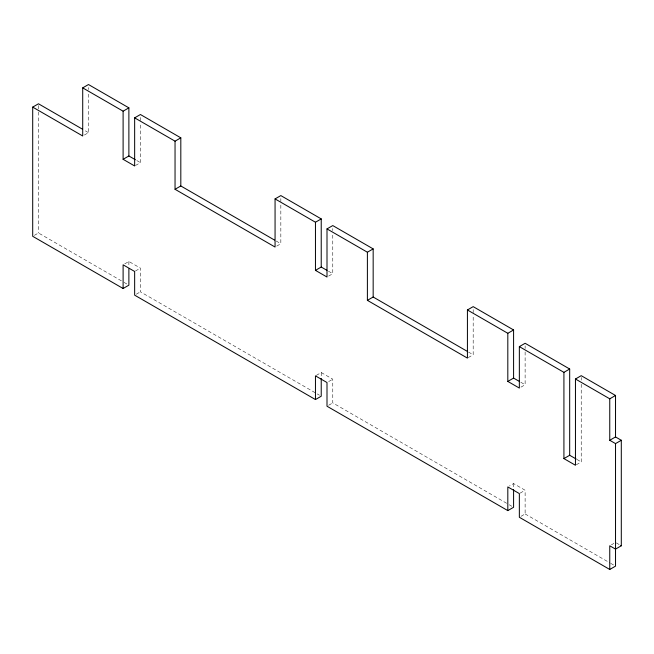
<?xml version="1.0" encoding="UTF-8"?>
<svg xmlns="http://www.w3.org/2000/svg" width="654" height="654" viewBox="0 0 654 654"><rect width="100%" height="100%" fill="white"/><g stroke="black" fill="none" stroke-linecap="round" stroke-linejoin="round"><path stroke-width="0.49" stroke-dasharray="3.27 2.45" d="M521.001 516.325L525.121 513.946L525.121 490.247L513.586 483.584L509.458 485.971M84.358 135.035L88.486 132.656L88.486 93.555M135.476 165.495L140.422 162.642L140.422 123.541M34.351 235.358L38.472 232.979L123.23 281.907M124.759 263.856L128.879 261.477L140.422 268.14L140.422 291.831L319.495 395.22M135.476 271.001L140.422 268.14M136.294 294.218L140.422 291.831M276.716 246.092L280.836 243.713L280.836 204.612M328.651 276.07L332.772 273.691L332.772 234.59M316.283 375.388L321.228 372.535L332.772 379.197L332.772 402.889L508.371 504.267M328.651 381.576L332.772 379.197M328.651 405.267L332.772 402.889M468.239 357.615L473.185 354.762L473.185 315.661M521.001 387.127L525.121 384.748L525.121 351.926M520.175 493.108L525.121 490.247M576.28 464.79L581.226 461.928L581.226 383.767M611.408 544.823L613.877 543.4M85.355 130.849L88.486 132.656M136.809 160.557L140.422 162.642M276.143 240.999L280.836 243.713M328.447 271.197L332.772 273.691M468.501 352.056L473.185 354.762M520.797 382.247L525.121 384.748M576.902 459.435L581.226 461.928M616.321 542.902L619.493 544.733M124.031 282.373L127.26 284.237M509.237 504.774L511.845 506.278M525.121 513.946L609.88 562.873M610.689 563.339L613.918 565.203M581.226 377.472L581.226 380.17M525.121 345.876L525.121 348.468M513.586 483.584L513.586 488.031M473.185 309.644L473.185 312.653M332.772 228.581L332.772 230.584M321.228 372.535L321.228 376.974M280.836 198.595L280.836 201.604M140.422 117.524L140.422 120.532M128.879 261.477L128.879 265.925M88.486 87.538L88.486 89.541M38.472 105.572L38.472 109.144M38.472 112.006L38.472 232.979"/><path stroke-width="0.98" d="M128.879 268.884L128.879 285.169L123.107 288.504L32.7 236.307L32.7 107.109L38.472 103.782L82.232 129.042M82.715 87.865L88.486 84.529L128.879 107.853L128.879 155.979L123.107 159.306L123.107 111.188L82.715 87.865L82.715 135.983L32.7 107.109M123.107 111.188L128.879 107.853M123.107 159.306L134.65 165.969L134.65 117.851L140.422 114.515L180.815 137.839L180.815 185.965L274.582 240.1M134.65 117.851L175.043 141.166L180.815 137.839M175.043 141.166L175.043 189.292L180.815 185.965M275.064 198.914L280.836 195.587L321.228 218.91L321.228 267.028L315.457 270.364L315.457 222.237L275.064 198.914L275.064 247.04L175.043 189.292M315.457 222.237L321.228 218.91M315.457 270.364L327 277.026L327 228.9L332.772 225.573L373.164 248.888L373.164 297.014L466.94 351.157M327 228.9L367.393 252.223L373.164 248.888M367.393 252.223L367.393 300.349L373.164 297.014M467.422 309.971L473.185 306.636L513.586 329.959L513.586 378.086L507.815 381.413L507.815 333.295L467.422 309.971L467.422 358.098L367.393 300.349M123.107 288.504L123.107 264.813L134.65 271.475L134.65 295.167L315.457 399.553L321.228 396.226L321.228 378.453M507.815 333.295L513.586 329.959M507.815 381.413L519.35 388.075L519.35 346.62L525.121 343.285L569.683 369.011L569.683 455.266L576.182 459.018M519.35 346.62L563.92 372.347L569.683 369.011M575.455 379.009L581.226 375.674L615.528 395.482L615.528 436.946L609.757 440.273L609.757 398.817L575.455 379.009L575.455 465.264L563.92 458.601L563.92 372.347M609.757 398.817L615.528 395.482M563.92 458.601L569.683 455.266M609.757 440.273L615.528 443.608L621.3 440.273L621.3 545.779L615.528 549.107L609.757 545.779L609.757 569.471L519.35 517.273L519.358 493.582L507.815 486.919L507.815 510.611L513.586 507.283L513.586 489.511M609.757 569.471L615.528 566.135L615.528 443.608M128.879 155.979L135.37 159.723M321.228 267.028L327 270.364M513.586 378.086L519.358 381.413M615.528 436.946L621.3 440.273M620.826 545.501L621.3 545.779M507.815 510.611L327 406.224L327 382.525L315.457 375.862L315.457 399.553"/></g></svg>
